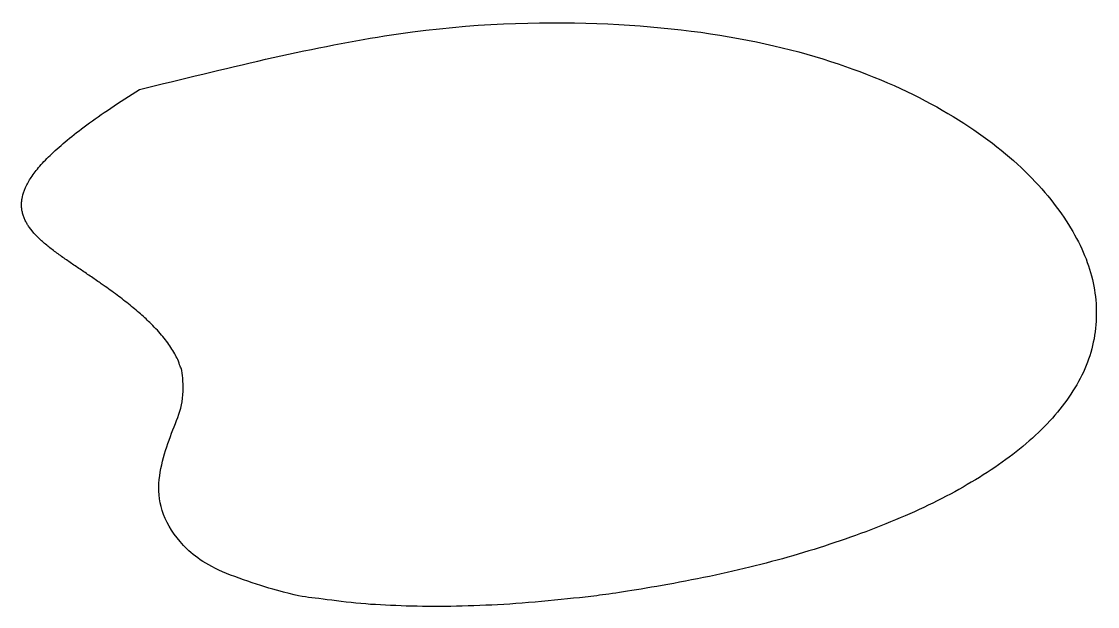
# Model space of a CAD drawing. Header units: millimetres. Extents: x 852 to 3164, y 2314 to 3571.
import ezdxf

# ---------------------------------------------------------------- set-up
doc = ezdxf.new("R2010")
doc.units = ezdxf.units.MM
doc.layers.add('_WELD Visible(Default)', color=7, linetype='Continuous', lineweight=30)

msp = doc.modelspace()

# ---------------------------------------------------------------- linework, layer by layer
at = {"layer": '_WELD Visible(Default)'}
msp.add_open_spline([(1105.2, 3424.5), (729.3, 3189.6), (917.2, 3077.7), (1368.3, 2827.9), (1044.1, 2630.6), (1215.6, 2174.8), (3259.3, 2426.2), (3470.7, 3184.9), (2277.4, 3765.2), (1105.2, 3424.5)], degree=4, dxfattribs=at)

doc.saveas('drawing.dxf')
